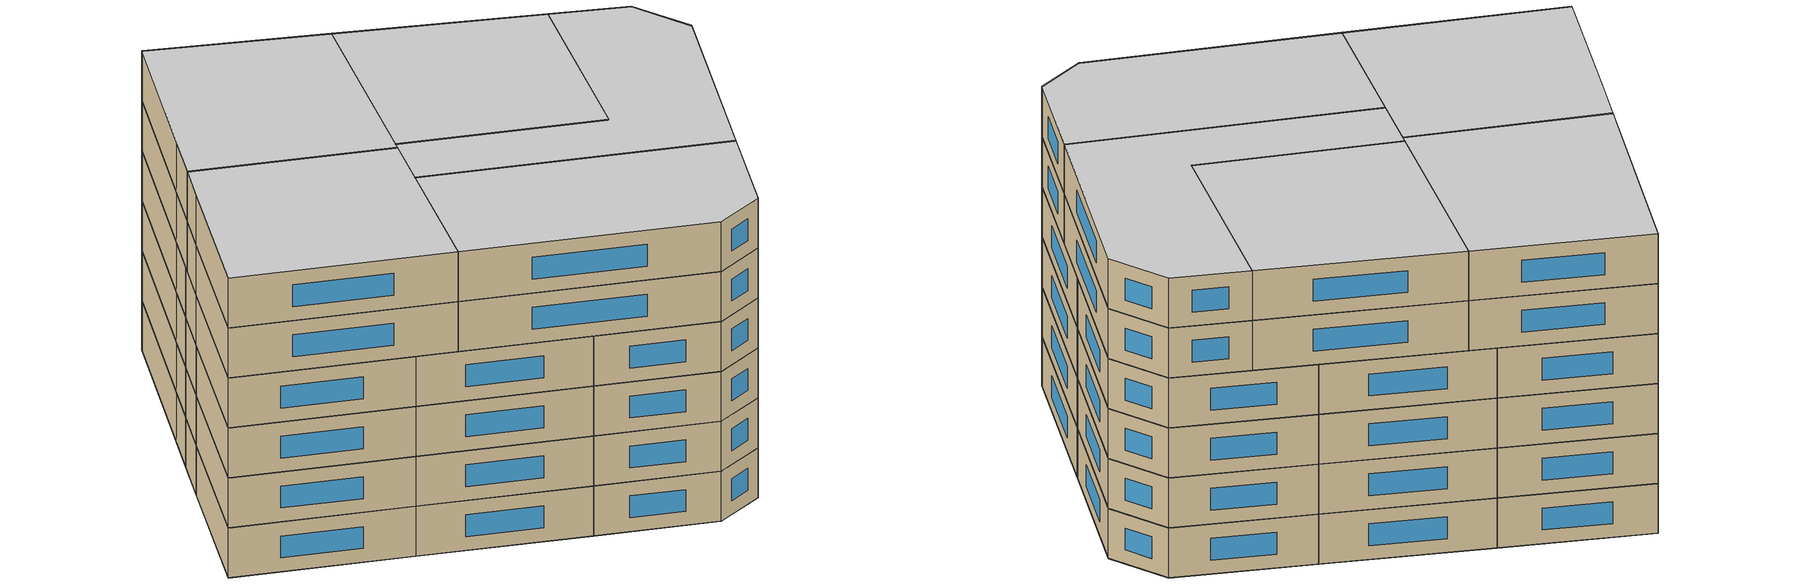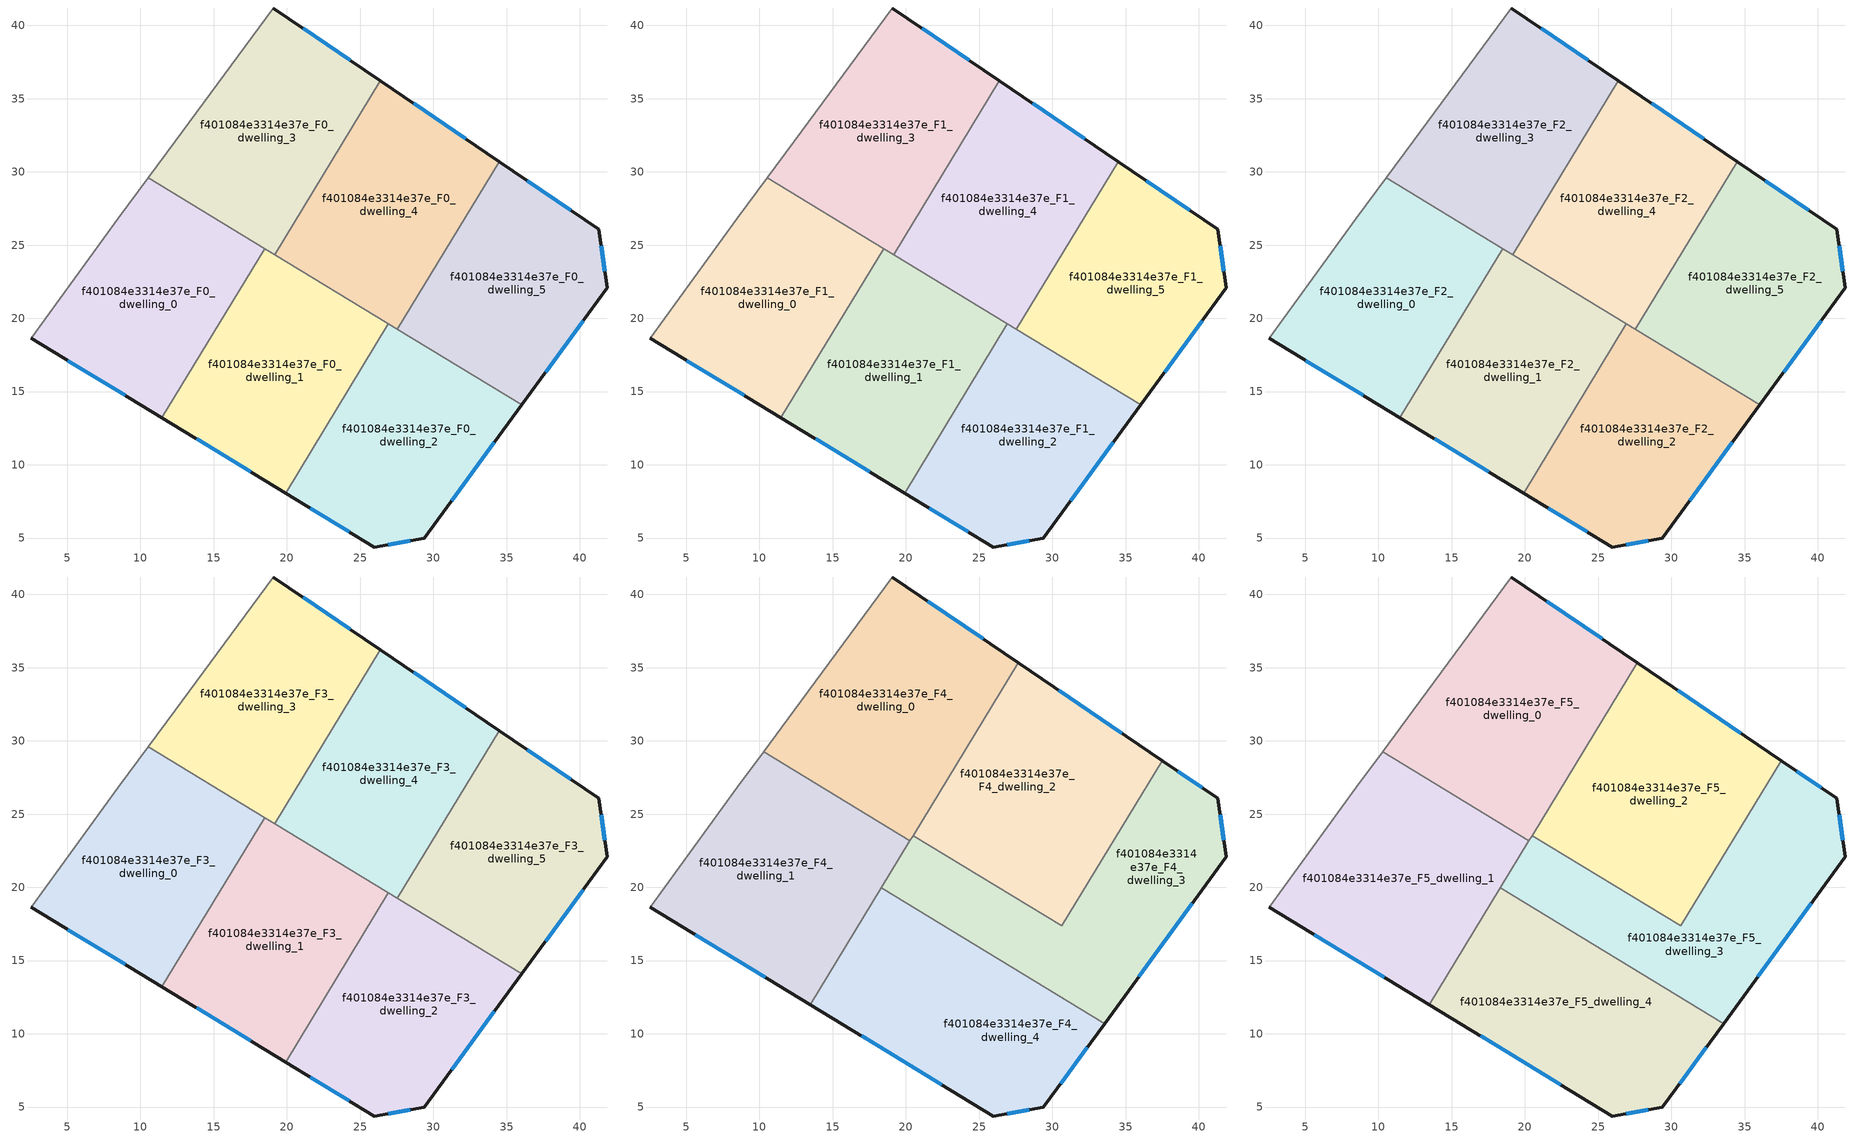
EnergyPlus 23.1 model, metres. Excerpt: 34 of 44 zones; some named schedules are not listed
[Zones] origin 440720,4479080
f401084e3314e37e_F0_dwelling_0
 floor ground (EU_floor_Construction): 11.46,13.21 18.49,24.76 10.54,29.6 8.5,26.84 2.54,18.64 z0
 wall outside (EU_wall_Construction): 11.46,13.21 2.54,18.64 z0:3
 wall to f401084e3314e37e_F0_dwelling_1 (EU_wall_Construction): 18.49,24.76 11.46,13.21 z0:3
 wall adiabatic (EU_wall_Construction): 2.54,18.64 8.5,26.84 10.54,29.6 z0:3
 wall to f401084e3314e37e_F0_dwelling_3 (EU_wall_Construction): 10.54,29.6 18.49,24.76 z0:3
 window (EU_Window_Construction): 8.96,14.74 5.05,17.12 z0.84:2.16
f401084e3314e37e_F0_dwelling_1
 floor ground (EU_floor_Construction): 19.9,8.08 26.93,19.62 18.49,24.76 11.46,13.21 z0
 wall outside (EU_wall_Construction): 19.9,8.08 11.46,13.21 z0:3
 wall to f401084e3314e37e_F0_dwelling_2 (EU_wall_Construction): 26.93,19.62 19.9,8.08 z0:3
 wall to f401084e3314e37e_F0_dwelling_4 (EU_wall_Construction): 19.16,24.35 26.93,19.62 z0:3
 wall to f401084e3314e37e_F0_dwelling_3 (EU_wall_Construction): 18.49,24.76 19.16,24.35 z0:3
 window (EU_Window_Construction): 17.53,9.52 13.83,11.77 z0.84:2.16
f401084e3314e37e_F0_dwelling_2
 floor ground (EU_floor_Construction): 29.39,4.97 36.03,14.08 26.93,19.62 19.9,8.08 25.96,4.39 z0
 wall outside (EU_wall_Construction): 36.03,14.08 29.39,4.97 25.96,4.39 19.9,8.08 z0:3
 wall to f401084e3314e37e_F0_dwelling_5 (EU_wall_Construction): 27.52,19.26 36.03,14.08 z0:3
 wall to f401084e3314e37e_F0_dwelling_4 (EU_wall_Construction): 26.93,19.62 27.52,19.26 z0:3
 window (EU_Window_Construction): 34.16,11.53 31.25,7.53 / 28.43,4.81 26.92,4.55 / 24.26,5.43 21.6,7.04 z0.84:2.16
f401084e3314e37e_F0_dwelling_3
 floor ground (EU_floor_Construction): 19.16,24.35 26.38,36.22 19.08,41.19 12.39,32.11 10.54,29.6 z0
 wall outside (EU_wall_Construction): 19.08,41.19 26.38,36.22 z0:3
 wall to f401084e3314e37e_F0_dwelling_4 (EU_wall_Construction): 26.38,36.22 19.16,24.35 z0:3
 wall adiabatic (EU_wall_Construction): 10.54,29.6 12.39,32.11 19.08,41.19 z0:3
 window (EU_Window_Construction): 21.13,39.79 24.33,37.61 z0.84:2.16
f401084e3314e37e_F0_dwelling_4
 floor ground (EU_floor_Construction): 27.52,19.26 34.49,30.7 26.38,36.22 19.16,24.35 z0
 wall outside (EU_wall_Construction): 26.38,36.22 34.49,30.7 z0:3
 wall to f401084e3314e37e_F0_dwelling_5 (EU_wall_Construction): 34.49,30.7 27.52,19.26 z0:3
 window (EU_Window_Construction): 28.66,34.67 32.21,32.25 z0.84:2.16
f401084e3314e37e_F0_dwelling_5
 floor ground (EU_floor_Construction): 36.03,14.08 41.87,22.1 41.3,26.07 34.49,30.7 27.52,19.26 z0
 wall outside (EU_wall_Construction): 34.49,30.7 41.3,26.07 41.87,22.1 36.03,14.08 z0:3
 window (EU_Window_Construction): 36.4,29.4 39.39,27.37 / 41.46,24.96 41.71,23.22 / 40.23,19.85 37.67,16.34 z0.84:2.16
f401084e3314e37e_F1_dwelling_0
 floor to f401084e3314e37e_F0_dwelling_0 (EU_floor_Construction): 11.46,13.21 18.49,24.76 10.54,29.6 8.5,26.84 2.54,18.64 z3
 wall outside (EU_wall_Construction): 11.46,13.21 2.54,18.64 z3:6
 wall to f401084e3314e37e_F1_dwelling_1 (EU_wall_Construction): 18.49,24.76 11.46,13.21 z3:6
 wall adiabatic (EU_wall_Construction): 2.54,18.64 8.5,26.84 10.54,29.6 z3:6
 wall to f401084e3314e37e_F1_dwelling_3 (EU_wall_Construction): 10.54,29.6 18.49,24.76 z3:6
 window (EU_Window_Construction): 8.96,14.74 5.05,17.12 z3.84:5.16
f401084e3314e37e_F1_dwelling_1
 floor to f401084e3314e37e_F0_dwelling_1 (EU_floor_Construction): 19.9,8.08 26.93,19.62 18.49,24.76 11.46,13.21 z3
 wall outside (EU_wall_Construction): 19.9,8.08 11.46,13.21 z3:6
 wall to f401084e3314e37e_F1_dwelling_2 (EU_wall_Construction): 26.93,19.62 19.9,8.08 z3:6
 wall to f401084e3314e37e_F1_dwelling_4 (EU_wall_Construction): 19.16,24.35 26.93,19.62 z3:6
 wall to f401084e3314e37e_F1_dwelling_3 (EU_wall_Construction): 18.49,24.76 19.16,24.35 z3:6
 window (EU_Window_Construction): 17.53,9.52 13.83,11.77 z3.84:5.16
f401084e3314e37e_F1_dwelling_2
 floor to f401084e3314e37e_F0_dwelling_2 (EU_floor_Construction): 29.39,4.97 36.03,14.08 26.93,19.62 19.9,8.08 25.96,4.39 z3
 wall outside (EU_wall_Construction): 36.03,14.08 29.39,4.97 25.96,4.39 19.9,8.08 z3:6
 wall to f401084e3314e37e_F1_dwelling_5 (EU_wall_Construction): 27.52,19.26 36.03,14.08 z3:6
 wall to f401084e3314e37e_F1_dwelling_4 (EU_wall_Construction): 26.93,19.62 27.52,19.26 z3:6
 window (EU_Window_Construction): 34.16,11.53 31.25,7.53 / 28.43,4.81 26.92,4.55 / 24.26,5.43 21.6,7.04 z3.84:5.16
f401084e3314e37e_F1_dwelling_3
 floor to f401084e3314e37e_F0_dwelling_3 (EU_floor_Construction): 19.16,24.35 26.38,36.22 19.08,41.19 12.39,32.11 10.54,29.6 z3
 wall outside (EU_wall_Construction): 19.08,41.19 26.38,36.22 z3:6
 wall to f401084e3314e37e_F1_dwelling_4 (EU_wall_Construction): 26.38,36.22 19.16,24.35 z3:6
 wall adiabatic (EU_wall_Construction): 10.54,29.6 12.39,32.11 19.08,41.19 z3:6
 window (EU_Window_Construction): 21.13,39.79 24.33,37.61 z3.84:5.16
f401084e3314e37e_F1_dwelling_4
 floor to f401084e3314e37e_F0_dwelling_4 (EU_floor_Construction): 27.52,19.26 34.49,30.7 26.38,36.22 19.16,24.35 z3
 wall outside (EU_wall_Construction): 26.38,36.22 34.49,30.7 z3:6
 wall to f401084e3314e37e_F1_dwelling_5 (EU_wall_Construction): 34.49,30.7 27.52,19.26 z3:6
 window (EU_Window_Construction): 28.66,34.67 32.21,32.25 z3.84:5.16
f401084e3314e37e_F1_dwelling_5
 floor to f401084e3314e37e_F0_dwelling_5 (EU_floor_Construction): 36.03,14.08 41.87,22.1 41.3,26.07 34.49,30.7 27.52,19.26 z3
 wall outside (EU_wall_Construction): 34.49,30.7 41.3,26.07 41.87,22.1 36.03,14.08 z3:6
 window (EU_Window_Construction): 36.4,29.4 39.39,27.37 / 41.46,24.96 41.71,23.22 / 40.23,19.85 37.67,16.34 z3.84:5.16
f401084e3314e37e_F2_dwelling_0
 floor to f401084e3314e37e_F1_dwelling_0 (EU_floor_Construction): 11.46,13.21 18.49,24.76 10.54,29.6 8.5,26.84 2.54,18.64 z6
 wall outside (EU_wall_Construction): 11.46,13.21 2.54,18.64 z6:9
 wall to f401084e3314e37e_F2_dwelling_1 (EU_wall_Construction): 18.49,24.76 11.46,13.21 z6:9
 wall adiabatic (EU_wall_Construction): 2.54,18.64 8.5,26.84 10.54,29.6 z6:9
 wall to f401084e3314e37e_F2_dwelling_3 (EU_wall_Construction): 10.54,29.6 18.49,24.76 z6:9
 window (EU_Window_Construction): 8.96,14.74 5.05,17.12 z6.84:8.16
f401084e3314e37e_F2_dwelling_1
 floor to f401084e3314e37e_F1_dwelling_1 (EU_floor_Construction): 19.9,8.08 26.93,19.62 18.49,24.76 11.46,13.21 z6
 wall outside (EU_wall_Construction): 19.9,8.08 11.46,13.21 z6:9
 wall to f401084e3314e37e_F2_dwelling_2 (EU_wall_Construction): 26.93,19.62 19.9,8.08 z6:9
 wall to f401084e3314e37e_F2_dwelling_4 (EU_wall_Construction): 19.16,24.35 26.93,19.62 z6:9
 wall to f401084e3314e37e_F2_dwelling_3 (EU_wall_Construction): 18.49,24.76 19.16,24.35 z6:9
 window (EU_Window_Construction): 17.53,9.52 13.83,11.77 z6.84:8.16
f401084e3314e37e_F2_dwelling_2
 floor to f401084e3314e37e_F1_dwelling_2 (EU_floor_Construction): 29.39,4.97 36.03,14.08 26.93,19.62 19.9,8.08 25.96,4.39 z6
 wall outside (EU_wall_Construction): 36.03,14.08 29.39,4.97 25.96,4.39 19.9,8.08 z6:9
 wall to f401084e3314e37e_F2_dwelling_5 (EU_wall_Construction): 27.52,19.26 36.03,14.08 z6:9
 wall to f401084e3314e37e_F2_dwelling_4 (EU_wall_Construction): 26.93,19.62 27.52,19.26 z6:9
 window (EU_Window_Construction): 34.16,11.53 31.25,7.53 / 28.43,4.81 26.92,4.55 / 24.26,5.43 21.6,7.04 z6.84:8.16
f401084e3314e37e_F2_dwelling_3
 floor to f401084e3314e37e_F1_dwelling_3 (EU_floor_Construction): 19.16,24.35 26.38,36.22 19.08,41.19 12.39,32.11 10.54,29.6 z6
 wall outside (EU_wall_Construction): 19.08,41.19 26.38,36.22 z6:9
 wall to f401084e3314e37e_F2_dwelling_4 (EU_wall_Construction): 26.38,36.22 19.16,24.35 z6:9
 wall adiabatic (EU_wall_Construction): 10.54,29.6 12.39,32.11 19.08,41.19 z6:9
 window (EU_Window_Construction): 21.13,39.79 24.33,37.61 z6.84:8.16
f401084e3314e37e_F2_dwelling_4
 floor to f401084e3314e37e_F1_dwelling_4 (EU_floor_Construction): 27.52,19.26 34.49,30.7 26.38,36.22 19.16,24.35 z6
 wall outside (EU_wall_Construction): 26.38,36.22 34.49,30.7 z6:9
 wall to f401084e3314e37e_F2_dwelling_5 (EU_wall_Construction): 34.49,30.7 27.52,19.26 z6:9
 window (EU_Window_Construction): 28.66,34.67 32.21,32.25 z6.84:8.16
f401084e3314e37e_F2_dwelling_5
 floor to f401084e3314e37e_F1_dwelling_5 (EU_floor_Construction): 36.03,14.08 41.87,22.1 41.3,26.07 34.49,30.7 27.52,19.26 z6
 wall outside (EU_wall_Construction): 34.49,30.7 41.3,26.07 41.87,22.1 36.03,14.08 z6:9
 window (EU_Window_Construction): 36.4,29.4 39.39,27.37 / 41.46,24.96 41.71,23.22 / 40.23,19.85 37.67,16.34 z6.84:8.16
f401084e3314e37e_F3_dwelling_0
 floor to f401084e3314e37e_F2_dwelling_0 (EU_floor_Construction): 11.46,13.21 18.49,24.76 10.54,29.6 8.5,26.84 2.54,18.64 z9
 wall outside (EU_wall_Construction): 11.46,13.21 2.54,18.64 z9:12
 wall to f401084e3314e37e_F3_dwelling_1 (EU_wall_Construction): 18.49,24.76 11.46,13.21 z9:12
 wall adiabatic (EU_wall_Construction): 2.54,18.64 8.5,26.84 10.54,29.6 z9:12
 wall to f401084e3314e37e_F3_dwelling_3 (EU_wall_Construction): 10.54,29.6 18.49,24.76 z9:12
 window (EU_Window_Construction): 8.96,14.74 5.05,17.12 z9.84:11.16
f401084e3314e37e_F3_dwelling_1
 floor to f401084e3314e37e_F2_dwelling_1 (EU_floor_Construction): 19.9,8.08 26.93,19.62 18.49,24.76 11.46,13.21 z9
 wall outside (EU_wall_Construction): 19.9,8.08 11.46,13.21 z9:12
 wall to f401084e3314e37e_F3_dwelling_2 (EU_wall_Construction): 26.93,19.62 19.9,8.08 z9:12
 wall to f401084e3314e37e_F3_dwelling_4 (EU_wall_Construction): 19.16,24.35 26.93,19.62 z9:12
 wall to f401084e3314e37e_F3_dwelling_3 (EU_wall_Construction): 18.49,24.76 19.16,24.35 z9:12
 window (EU_Window_Construction): 17.53,9.52 13.83,11.77 z9.84:11.16
 ceiling adiabatic (EU_roof_Construction): 20.5,23.54 13.47,11.99 11.46,13.21 18.49,24.76 18.26,24.39 20.27,23.17 z12
f401084e3314e37e_F3_dwelling_2
 floor to f401084e3314e37e_F2_dwelling_2 (EU_floor_Construction): 29.39,4.97 36.03,14.08 26.93,19.62 19.9,8.08 25.96,4.39 z9
 wall outside (EU_wall_Construction): 36.03,14.08 29.39,4.97 25.96,4.39 19.9,8.08 z9:12
 wall to f401084e3314e37e_F3_dwelling_5 (EU_wall_Construction): 27.52,19.26 36.03,14.08 z9:12
 wall to f401084e3314e37e_F3_dwelling_4 (EU_wall_Construction): 26.93,19.62 27.52,19.26 z9:12
 window (EU_Window_Construction): 34.16,11.53 31.25,7.53 / 28.43,4.81 26.92,4.55 / 24.26,5.43 21.6,7.04 z9.84:11.16
f401084e3314e37e_F3_dwelling_3
 floor to f401084e3314e37e_F2_dwelling_3 (EU_floor_Construction): 19.16,24.35 26.38,36.22 19.08,41.19 12.39,32.11 10.54,29.6 z9
 wall outside (EU_wall_Construction): 19.08,41.19 26.38,36.22 z9:12
 wall to f401084e3314e37e_F3_dwelling_4 (EU_wall_Construction): 26.38,36.22 19.16,24.35 z9:12
 wall adiabatic (EU_wall_Construction): 10.54,29.6 12.39,32.11 19.08,41.19 z9:12
 window (EU_Window_Construction): 21.13,39.79 24.33,37.61 z9.84:11.16
f401084e3314e37e_F3_dwelling_4
 floor to f401084e3314e37e_F2_dwelling_4 (EU_floor_Construction): 27.52,19.26 34.49,30.7 26.38,36.22 19.16,24.35 z9
 wall outside (EU_wall_Construction): 26.38,36.22 34.49,30.7 z9:12
 wall to f401084e3314e37e_F3_dwelling_5 (EU_wall_Construction): 34.49,30.7 27.52,19.26 z9:12
 window (EU_Window_Construction): 28.66,34.67 32.21,32.25 z9.84:11.16
f401084e3314e37e_F3_dwelling_5
 floor to f401084e3314e37e_F2_dwelling_5 (EU_floor_Construction): 36.03,14.08 41.87,22.1 41.3,26.07 34.49,30.7 27.52,19.26 z9
 wall outside (EU_wall_Construction): 34.49,30.7 41.3,26.07 41.87,22.1 36.03,14.08 z9:12
 window (EU_Window_Construction): 36.4,29.4 39.39,27.37 / 41.46,24.96 41.71,23.22 / 40.23,19.85 37.67,16.34 z9.84:11.16
f401084e3314e37e_F4_dwelling_0
 floor to f401084e3314e37e_F3_dwelling_3 (EU_floor_Construction): 19.16,24.35 26.38,36.22 19.08,41.19 12.39,32.11 10.54,29.6 z12
 floor to f401084e3314e37e_F3_dwelling_0 (EU_floor_Construction): 18.26,24.39 18.49,24.76 10.54,29.6 10.28,29.25 z12
 floor to f401084e3314e37e_F3_dwelling_4 (EU_floor_Construction): 20.5,23.54 27.68,35.34 26.38,36.22 19.16,24.35 z12
 floor to f401084e3314e37e_F3_dwelling_1 (EU_floor_Construction): 20.27,23.17 20.5,23.54 18.49,24.76 18.26,24.39 z12
 wall outside (EU_wall_Construction): 19.08,41.19 27.68,35.34 z12:15
 wall adiabatic (EU_wall_Construction): 10.28,29.25 12.39,32.11 19.08,41.19 z12:15
 wall to f401084e3314e37e_F4_dwelling_1 (EU_wall_Construction): 20.27,23.17 10.28,29.25 z12:15
 wall to f401084e3314e37e_F4_dwelling_2 (EU_wall_Construction): 27.68,35.34 20.49,23.54 z12:15
 wall to f401084e3314e37e_F4_dwelling_3 (EU_wall_Construction): 20.49,23.54 20.27,23.17 z12:15
 window (EU_Window_Construction): 21.49,39.54 25.26,36.98 z12.84:14.16
f401084e3314e37e_F4_dwelling_1
 floor to f401084e3314e37e_F3_dwelling_0 (EU_floor_Construction): 11.46,13.21 18.26,24.39 10.28,29.25 8.5,26.84 2.54,18.64 z12
 floor adiabatic (EU_floor_Construction): 13.47,11.99 20.27,23.17 18.26,24.39 11.46,13.21 z12
 wall outside (EU_wall_Construction): 13.47,11.99 2.54,18.64 z12:15
 wall adiabatic (EU_wall_Construction): 2.54,18.64 8.5,26.84 10.28,29.25 z12:15
 wall to f401084e3314e37e_F4_dwelling_4 (EU_wall_Construction): 18.33,19.98 13.47,11.99 z12:15
 wall to f401084e3314e37e_F4_dwelling_3 (EU_wall_Construction): 20.27,23.17 18.33,19.98 z12:15
 window (EU_Window_Construction): 10.4,13.86 5.61,16.77 z12.84:14.16
f401084e3314e37e_F4_dwelling_2
 floor outside (EU_floor_Construction): 30.63,17.37 26.93,19.62 29.43,18.1 20.49,23.54 z12
 floor to f401084e3314e37e_F3_dwelling_4 (EU_floor_Construction): 27.52,19.26 34.49,30.7 27.68,35.34 20.5,23.54 z12
 floor to f401084e3314e37e_F3_dwelling_5 (EU_floor_Construction): 30.63,17.37 37.5,28.66 34.49,30.7 27.52,19.26 z12
 floor to f401084e3314e37e_F3_dwelling_2 (EU_floor_Construction): 30.63,17.37 29.43,18.1 26.93,19.62 z12
 wall outside (EU_wall_Construction): 27.68,35.34 37.5,28.66 z12:15
 wall to f401084e3314e37e_F4_dwelling_3 (EU_wall_Construction): 37.5,28.66 30.63,17.37 20.49,23.54 z12:15
 window (EU_Window_Construction): 30.44,33.46 34.74,30.53 z12.84:14.16
f401084e3314e37e_F4_dwelling_3
 floor to f401084e3314e37e_F3_dwelling_2 (EU_floor_Construction): 33.56,10.7 36.03,14.08 26.93,19.62 24.76,16.06 z12
 floor to f401084e3314e37e_F3_dwelling_5 (EU_floor_Construction): 36.03,14.08 41.87,22.1 41.3,26.07 37.5,28.66 30.63,17.37 z12
 floor to f401084e3314e37e_F3_dwelling_1 (EU_floor_Construction): 24.76,16.06 26.93,19.62 20.49,23.54 18.33,19.98 z12
 wall outside (EU_wall_Construction): 37.5,28.66 41.3,26.07 41.87,22.1 33.57,10.7 z12:15
 wall to f401084e3314e37e_F4_dwelling_4 (EU_wall_Construction): 33.57,10.7 18.33,19.98 z12:15
 window (EU_Window_Construction): 38.57,27.93 40.23,26.8 / 41.46,24.96 41.71,23.22 / 39.54,18.9 35.9,13.9 z12.84:14.16
f401084e3314e37e_F4_dwelling_4
 floor to f401084e3314e37e_F3_dwelling_2 (EU_floor_Construction): 29.39,4.97 33.56,10.7 24.76,16.06 19.9,8.08 25.96,4.39 z12
 floor to f401084e3314e37e_F3_dwelling_1 (EU_floor_Construction): 19.9,8.08 24.76,16.06 18.33,19.98 13.47,11.99 z12
 wall outside (EU_wall_Construction): 33.57,10.7 29.39,4.97 25.96,4.39 13.47,11.99 z12:15
 window (EU_Window_Construction): 32.39,9.09 30.56,6.58 / 28.43,4.81 26.92,4.55 / 22.45,6.53 16.98,9.86 z12.84:14.16
f401084e3314e37e_F5_dwelling_0
 floor to f401084e3314e37e_F4_dwelling_0 (EU_floor_Construction): 20.27,23.17 27.68,35.34 19.08,41.19 12.39,32.11 10.28,29.25 z15
 wall outside (EU_wall_Construction): 19.08,41.19 27.68,35.34 z15:18
 wall adiabatic (EU_wall_Construction): 10.28,29.25 12.39,32.11 19.08,41.19 z15:18
 wall to f401084e3314e37e_F5_dwelling_1 (EU_wall_Construction): 20.27,23.17 10.28,29.25 z15:18
 wall to f401084e3314e37e_F5_dwelling_2 (EU_wall_Construction): 27.68,35.34 20.49,23.54 z15:18
 wall to f401084e3314e37e_F5_dwelling_3 (EU_wall_Construction): 20.49,23.54 20.27,23.17 z15:18
 window (EU_Window_Construction): 21.49,39.54 25.26,36.98 z15.84:17.16
 ceiling to f401084e3314e37e_F6_dwelling_0 (EU_floor_Construction): 27.68,35.34 20.27,23.17 10.28,29.25 12.39,32.11 19.08,41.19 z18
f401084e3314e37e_F5_dwelling_1
 floor to f401084e3314e37e_F4_dwelling_1 (EU_floor_Construction): 13.47,11.99 20.27,23.17 10.28,29.25 8.5,26.84 2.54,18.64 z15
 wall outside (EU_wall_Construction): 13.47,11.99 2.54,18.64 z15:18
 wall adiabatic (EU_wall_Construction): 2.54,18.64 8.5,26.84 10.28,29.25 z15:18
 wall to f401084e3314e37e_F5_dwelling_4 (EU_wall_Construction): 18.33,19.98 13.47,11.99 z15:18
 wall to f401084e3314e37e_F5_dwelling_3 (EU_wall_Construction): 20.27,23.17 18.33,19.98 z15:18
 window (EU_Window_Construction): 10.4,13.86 5.61,16.77 z15.84:17.16
 ceiling to f401084e3314e37e_F6_dwelling_1 (EU_floor_Construction): 20.27,23.17 13.47,11.99 2.54,18.64 8.5,26.84 10.28,29.25 z18
f401084e3314e37e_F5_dwelling_2
 floor to f401084e3314e37e_F4_dwelling_2 (EU_floor_Construction): 30.63,17.37 37.5,28.66 27.68,35.34 20.49,23.54 z15
 wall outside (EU_wall_Construction): 27.68,35.34 37.5,28.66 z15:18
 wall to f401084e3314e37e_F5_dwelling_3 (EU_wall_Construction): 37.5,28.66 30.63,17.37 20.49,23.54 z15:18
 window (EU_Window_Construction): 30.44,33.46 34.74,30.53 z15.84:17.16
 ceiling to f401084e3314e37e_F6_dwelling_2 (EU_floor_Construction): 37.5,28.66 30.63,17.37 20.49,23.54 27.68,35.34 z18
f401084e3314e37e_F5_dwelling_3
 floor to f401084e3314e37e_F4_dwelling_3 (EU_floor_Construction): 33.57,10.7 41.87,22.1 41.3,26.07 37.5,28.66 30.63,17.37 20.49,23.54 18.33,19.98 z15
 wall outside (EU_wall_Construction): 37.5,28.66 41.3,26.07 41.87,22.1 33.57,10.7 z15:18
 wall to f401084e3314e37e_F5_dwelling_4 (EU_wall_Construction): 33.57,10.7 18.33,19.98 z15:18
 window (EU_Window_Construction): 38.57,27.93 40.23,26.8 / 41.46,24.96 41.71,23.22 / 39.54,18.9 35.9,13.9 z15.84:17.16
 ceiling to f401084e3314e37e_F6_dwelling_3 (EU_floor_Construction): 41.3,26.07 41.87,22.1 33.57,10.7 18.33,19.98 20.49,23.54 30.63,17.37 37.5,28.66 z18
f401084e3314e37e_F5_dwelling_4
 floor to f401084e3314e37e_F4_dwelling_4 (EU_floor_Construction): 29.39,4.97 33.57,10.7 18.33,19.98 13.47,11.99 25.96,4.39 z15
 wall outside (EU_wall_Construction): 33.57,10.7 29.39,4.97 25.96,4.39 13.47,11.99 z15:18
 window (EU_Window_Construction): 32.39,9.09 30.56,6.58 / 28.43,4.81 26.92,4.55 / 22.45,6.53 16.98,9.86 z15.84:17.16
 ceiling to f401084e3314e37e_F6_dwelling_4 (EU_floor_Construction): 33.57,10.7 29.39,4.97 25.96,4.39 13.47,11.99 18.33,19.98 z18
shading: 8.5,26.84 3.24,18.21 z0:9
[Building]
EU S2 Campaign: North Axis=0; Terrain=City; Solar Distribution=FullExterior
[Site:Location]
Madrid: Latitude=40.5; Longitude=-3.5; Time Zone=1; Elevation=609
[SizingPeriod:WeatherFileDays]
AnnualSizingPeriod: Begin Month=1; Begin Day of Month=1; End Month=12; End Day of Month=31; Day of Week for Start Day=Monday; Use Weather File Daylight Saving Period=No; Use Weather File Rain and Snow Indicators=No
[MATERIAL]
EU_InternalMass_Material: Roughness=MediumRough; Thickness=0.1; Conductivity=1; Density=1800; Specific Heat=900; Thermal Absorptance=0.9; Solar Absorptance=0.7; Visible Absorptance=0.7
[MATERIAL:NOMASS] Roughness=MediumRough; Thermal Absorptance=0.9; Solar Absorptance=0.7; Visible Absorptance=0.7
Name | Thermal Resistance
EU_wall_NoMass; EU_roof_NoMass | 2.16768
EU_floor_NoMass | 1.14339
[WINDOWMATERIAL:SIMPLEGLAZINGSYSTEM]
EU_Window_SimpleGlazing: UFactor=3.23888; Solar Heat Gain Coefficient=0.85; Visible Transmittance=0.85
[CONSTRUCTION]
EU_wall_Construction: EU_wall_NoMass
EU_roof_Construction: EU_roof_NoMass
EU_floor_Construction: EU_floor_NoMass
EU_InternalMass_Construction: EU_InternalMass_Material
EU_Window_Construction: EU_Window_SimpleGlazing
[ZONE] Type=1; Multiplier=1; Ceiling Height=autocalculate; Floor Area=autocalculate; Part of Total Floor Area=Yes
Name | Volume
f401084e3314e37e_F0_dwelling_0; f401084e3314e37e_F1_dwelling_0; f401084e3314e37e_F2_dwelling_0; f401084e3314e37e_F3_dwelling_0 | 400.782
f401084e3314e37e_F4_dwelling_0; f401084e3314e37e_F5_dwelling_0 | 480.94
f401084e3314e37e_F0_dwelling_1; f401084e3314e37e_F1_dwelling_1; f401084e3314e37e_F2_dwelling_1; f401084e3314e37e_F3_dwelling_1 | 400.794
f401084e3314e37e_F4_dwelling_1; f401084e3314e37e_F5_dwelling_1; f401084e3314e37e_F4_dwelling_3; f401084e3314e37e_F5_dwelling_3 | 480.942
f401084e3314e37e_F0_dwelling_2; f401084e3314e37e_F1_dwelling_2; f401084e3314e37e_F2_dwelling_2; f401084e3314e37e_F3_dwelling_2 | 400.795
f401084e3314e37e_F4_dwelling_2; f401084e3314e37e_F5_dwelling_2 | 480.917
f401084e3314e37e_F0_dwelling_3; f401084e3314e37e_F1_dwelling_3; f401084e3314e37e_F2_dwelling_3; f401084e3314e37e_F3_dwelling_3 | 400.765
f401084e3314e37e_F0_dwelling_4; f401084e3314e37e_F1_dwelling_4; f401084e3314e37e_F2_dwelling_4; f401084e3314e37e_F3_dwelling_4 | 400.803
f401084e3314e37e_F4_dwelling_4; f401084e3314e37e_F5_dwelling_4 | 480.934
f401084e3314e37e_F0_dwelling_5; f401084e3314e37e_F1_dwelling_5; f401084e3314e37e_F2_dwelling_5; f401084e3314e37e_F3_dwelling_5 | 400.774
[INTERNALMASS] Construction=EU_InternalMass_Construction
Name | Zone or ZoneList | Surface Area
f401084e3314e37e_F0_dwelling_0_EU_InternalMass | f401084e3314e37e_F0_dwelling_0 | 133.594
f401084e3314e37e_F0_dwelling_1_EU_InternalMass | f401084e3314e37e_F0_dwelling_1 | 133.598
f401084e3314e37e_F0_dwelling_2_EU_InternalMass | f401084e3314e37e_F0_dwelling_2 | 133.598
f401084e3314e37e_F0_dwelling_3_EU_InternalMass | f401084e3314e37e_F0_dwelling_3 | 133.588
f401084e3314e37e_F0_dwelling_4_EU_InternalMass | f401084e3314e37e_F0_dwelling_4 | 133.601
f401084e3314e37e_F0_dwelling_5_EU_InternalMass | f401084e3314e37e_F0_dwelling_5 | 133.591
f401084e3314e37e_F1_dwelling_0_EU_InternalMass | f401084e3314e37e_F1_dwelling_0 | 133.594
f401084e3314e37e_F1_dwelling_1_EU_InternalMass | f401084e3314e37e_F1_dwelling_1 | 133.598
f401084e3314e37e_F1_dwelling_2_EU_InternalMass | f401084e3314e37e_F1_dwelling_2 | 133.598
f401084e3314e37e_F1_dwelling_3_EU_InternalMass | f401084e3314e37e_F1_dwelling_3 | 133.588
f401084e3314e37e_F1_dwelling_4_EU_InternalMass | f401084e3314e37e_F1_dwelling_4 | 133.601
f401084e3314e37e_F1_dwelling_5_EU_InternalMass | f401084e3314e37e_F1_dwelling_5 | 133.591
f401084e3314e37e_F2_dwelling_0_EU_InternalMass | f401084e3314e37e_F2_dwelling_0 | 133.594
f401084e3314e37e_F2_dwelling_1_EU_InternalMass | f401084e3314e37e_F2_dwelling_1 | 133.598
f401084e3314e37e_F2_dwelling_2_EU_InternalMass | f401084e3314e37e_F2_dwelling_2 | 133.598
f401084e3314e37e_F2_dwelling_3_EU_InternalMass | f401084e3314e37e_F2_dwelling_3 | 133.588
f401084e3314e37e_F2_dwelling_4_EU_InternalMass | f401084e3314e37e_F2_dwelling_4 | 133.601
f401084e3314e37e_F2_dwelling_5_EU_InternalMass | f401084e3314e37e_F2_dwelling_5 | 133.591
f401084e3314e37e_F3_dwelling_0_EU_InternalMass | f401084e3314e37e_F3_dwelling_0 | 133.594
f401084e3314e37e_F3_dwelling_1_EU_InternalMass | f401084e3314e37e_F3_dwelling_1 | 133.598
f401084e3314e37e_F3_dwelling_2_EU_InternalMass | f401084e3314e37e_F3_dwelling_2 | 133.598
f401084e3314e37e_F3_dwelling_3_EU_InternalMass | f401084e3314e37e_F3_dwelling_3 | 133.588
f401084e3314e37e_F3_dwelling_4_EU_InternalMass | f401084e3314e37e_F3_dwelling_4 | 133.601
f401084e3314e37e_F3_dwelling_5_EU_InternalMass | f401084e3314e37e_F3_dwelling_5 | 133.591
f401084e3314e37e_F4_dwelling_0_EU_InternalMass | f401084e3314e37e_F4_dwelling_0 | 160.313
f401084e3314e37e_F4_dwelling_1_EU_InternalMass | f401084e3314e37e_F4_dwelling_1 | 160.313
f401084e3314e37e_F4_dwelling_2_EU_InternalMass | f401084e3314e37e_F4_dwelling_2 | 160.311
f401084e3314e37e_F4_dwelling_3_EU_InternalMass | f401084e3314e37e_F4_dwelling_3 | 160.314
f401084e3314e37e_F4_dwelling_4_EU_InternalMass | f401084e3314e37e_F4_dwelling_4 | 160.314
f401084e3314e37e_F5_dwelling_0_EU_InternalMass | f401084e3314e37e_F5_dwelling_0 | 160.313
f401084e3314e37e_F5_dwelling_1_EU_InternalMass | f401084e3314e37e_F5_dwelling_1 | 160.313
f401084e3314e37e_F5_dwelling_2_EU_InternalMass | f401084e3314e37e_F5_dwelling_2 | 160.311
f401084e3314e37e_F5_dwelling_3_EU_InternalMass | f401084e3314e37e_F5_dwelling_3 | 160.314
f401084e3314e37e_F5_dwelling_4_EU_InternalMass | f401084e3314e37e_F5_dwelling_4 | 160.314
[OTHEREQUIPMENT] Fuel Type=Electricity; Design Level Calculation Method=Watts/Area; Power per Zone Floor Area=1; Fraction Latent=0; Fraction Radiant=0; Fraction Lost=0; Carbon Dioxide Generation Rate=0; EndUse Subcategory=EU_Step8_InternalGains
Name | Zone or ZoneList or Space or SpaceList | Schedule
EU_Step8_InternalGain_f401084e3314e37e_F0_dwelling_0_f000 | f401084e3314e37e_F0_dwelling_0 | EU_Step8_GainSchedule_f401084e3314e37e_F0_dwelling_0_f000
EU_Step8_InternalGain_f401084e3314e37e_F0_dwelling_1_f000 | f401084e3314e37e_F0_dwelling_1 | EU_Step8_GainSchedule_f401084e3314e37e_F0_dwelling_1_f000
EU_Step8_InternalGain_f401084e3314e37e_F0_dwelling_2_f000 | f401084e3314e37e_F0_dwelling_2 | EU_Step8_GainSchedule_f401084e3314e37e_F0_dwelling_2_f000
EU_Step8_InternalGain_f401084e3314e37e_F0_dwelling_3_f000 | f401084e3314e37e_F0_dwelling_3 | EU_Step8_GainSchedule_f401084e3314e37e_F0_dwelling_3_f000
EU_Step8_InternalGain_f401084e3314e37e_F0_dwelling_4_f000 | f401084e3314e37e_F0_dwelling_4 | EU_Step8_GainSchedule_f401084e3314e37e_F0_dwelling_4_f000
EU_Step8_InternalGain_f401084e3314e37e_F0_dwelling_5_f000 | f401084e3314e37e_F0_dwelling_5 | EU_Step8_GainSchedule_f401084e3314e37e_F0_dwelling_5_f000
EU_Step8_InternalGain_f401084e3314e37e_F1_dwelling_0_f000 | f401084e3314e37e_F1_dwelling_0 | EU_Step8_GainSchedule_f401084e3314e37e_F1_dwelling_0_f000
EU_Step8_InternalGain_f401084e3314e37e_F1_dwelling_1_f000 | f401084e3314e37e_F1_dwelling_1 | EU_Step8_GainSchedule_f401084e3314e37e_F1_dwelling_1_f000
EU_Step8_InternalGain_f401084e3314e37e_F1_dwelling_2_f000 | f401084e3314e37e_F1_dwelling_2 | EU_Step8_GainSchedule_f401084e3314e37e_F1_dwelling_2_f000
EU_Step8_InternalGain_f401084e3314e37e_F1_dwelling_3_f000 | f401084e3314e37e_F1_dwelling_3 | EU_Step8_GainSchedule_f401084e3314e37e_F1_dwelling_3_f000
EU_Step8_InternalGain_f401084e3314e37e_F1_dwelling_4_f000 | f401084e3314e37e_F1_dwelling_4 | EU_Step8_GainSchedule_f401084e3314e37e_F1_dwelling_4_f000
EU_Step8_InternalGain_f401084e3314e37e_F1_dwelling_5_f000 | f401084e3314e37e_F1_dwelling_5 | EU_Step8_GainSchedule_f401084e3314e37e_F1_dwelling_5_f000
EU_Step8_InternalGain_f401084e3314e37e_F2_dwelling_0_f000 | f401084e3314e37e_F2_dwelling_0 | EU_Step8_GainSchedule_f401084e3314e37e_F2_dwelling_0_f000
EU_Step8_InternalGain_f401084e3314e37e_F2_dwelling_1_f000 | f401084e3314e37e_F2_dwelling_1 | EU_Step8_GainSchedule_f401084e3314e37e_F2_dwelling_1_f000
EU_Step8_InternalGain_f401084e3314e37e_F2_dwelling_2_f000 | f401084e3314e37e_F2_dwelling_2 | EU_Step8_GainSchedule_f401084e3314e37e_F2_dwelling_2_f000
EU_Step8_InternalGain_f401084e3314e37e_F2_dwelling_3_f000 | f401084e3314e37e_F2_dwelling_3 | EU_Step8_GainSchedule_f401084e3314e37e_F2_dwelling_3_f000
EU_Step8_InternalGain_f401084e3314e37e_F2_dwelling_4_f000 | f401084e3314e37e_F2_dwelling_4 | EU_Step8_GainSchedule_f401084e3314e37e_F2_dwelling_4_f000
EU_Step8_InternalGain_f401084e3314e37e_F2_dwelling_5_f000 | f401084e3314e37e_F2_dwelling_5 | EU_Step8_GainSchedule_f401084e3314e37e_F2_dwelling_5_f000
EU_Step8_InternalGain_f401084e3314e37e_F3_dwelling_0_f000 | f401084e3314e37e_F3_dwelling_0 | EU_Step8_GainSchedule_f401084e3314e37e_F3_dwelling_0_f000
EU_Step8_InternalGain_f401084e3314e37e_F3_dwelling_1_f000 | f401084e3314e37e_F3_dwelling_1 | EU_Step8_GainSchedule_f401084e3314e37e_F3_dwelling_1_f000
EU_Step8_InternalGain_f401084e3314e37e_F3_dwelling_2_f000 | f401084e3314e37e_F3_dwelling_2 | EU_Step8_GainSchedule_f401084e3314e37e_F3_dwelling_2_f000
EU_Step8_InternalGain_f401084e3314e37e_F3_dwelling_3_f000 | f401084e3314e37e_F3_dwelling_3 | EU_Step8_GainSchedule_f401084e3314e37e_F3_dwelling_3_f000
EU_Step8_InternalGain_f401084e3314e37e_F3_dwelling_4_f000 | f401084e3314e37e_F3_dwelling_4 | EU_Step8_GainSchedule_f401084e3314e37e_F3_dwelling_4_f000
EU_Step8_InternalGain_f401084e3314e37e_F3_dwelling_5_f000 | f401084e3314e37e_F3_dwelling_5 | EU_Step8_GainSchedule_f401084e3314e37e_F3_dwelling_5_f000
EU_Step8_InternalGain_f401084e3314e37e_F4_dwelling_0_f000 | f401084e3314e37e_F4_dwelling_0 | EU_Step8_GainSchedule_f401084e3314e37e_F4_dwelling_0_f000
EU_Step8_InternalGain_f401084e3314e37e_F4_dwelling_1_f000 | f401084e3314e37e_F4_dwelling_1 | EU_Step8_GainSchedule_f401084e3314e37e_F4_dwelling_1_f000
EU_Step8_InternalGain_f401084e3314e37e_F4_dwelling_2_f000 | f401084e3314e37e_F4_dwelling_2 | EU_Step8_GainSchedule_f401084e3314e37e_F4_dwelling_2_f000
EU_Step8_InternalGain_f401084e3314e37e_F4_dwelling_3_f000 | f401084e3314e37e_F4_dwelling_3 | EU_Step8_GainSchedule_f401084e3314e37e_F4_dwelling_3_f000
EU_Step8_InternalGain_f401084e3314e37e_F4_dwelling_4_f000 | f401084e3314e37e_F4_dwelling_4 | EU_Step8_GainSchedule_f401084e3314e37e_F4_dwelling_4_f000
EU_Step8_InternalGain_f401084e3314e37e_F5_dwelling_0_f000 | f401084e3314e37e_F5_dwelling_0 | EU_Step8_GainSchedule_f401084e3314e37e_F5_dwelling_0_f000
EU_Step8_InternalGain_f401084e3314e37e_F5_dwelling_1_f000 | f401084e3314e37e_F5_dwelling_1 | EU_Step8_GainSchedule_f401084e3314e37e_F5_dwelling_1_f000
EU_Step8_InternalGain_f401084e3314e37e_F5_dwelling_2_f000 | f401084e3314e37e_F5_dwelling_2 | EU_Step8_GainSchedule_f401084e3314e37e_F5_dwelling_2_f000
EU_Step8_InternalGain_f401084e3314e37e_F5_dwelling_3_f000 | f401084e3314e37e_F5_dwelling_3 | EU_Step8_GainSchedule_f401084e3314e37e_F5_dwelling_3_f000
EU_Step8_InternalGain_f401084e3314e37e_F5_dwelling_4_f000 | f401084e3314e37e_F5_dwelling_4 | EU_Step8_GainSchedule_f401084e3314e37e_F5_dwelling_4_f000
[ZONEVENTILATION:DESIGNFLOWRATE] Schedule=EU_AlwaysOn; Design Flow Rate Calculation Method=AirChanges/Hour; Air Changes per Hour=0.480546; Ventilation Type=Natural; Fan Pressure Rise=0; Fan Total Efficiency=1; Constant Term Coefficient=1; Temperature Term Coefficient=0; Velocity Term Coefficient=0; Velocity Squared Term Coefficient=0; Minimum Indoor Temperature=-100; Maximum Indoor Temperature=100; Delta Temperature=-100; Minimum Outdoor Temperature=-100; Maximum Outdoor Temperature=100; Maximum Wind Speed=40
Name | Zone or ZoneList or Space or SpaceList
EU_ConstantAir_f401084e3314e37e_F0_dwelling_0 | f401084e3314e37e_F0_dwelling_0
EU_ConstantAir_f401084e3314e37e_F0_dwelling_1 | f401084e3314e37e_F0_dwelling_1
EU_ConstantAir_f401084e3314e37e_F0_dwelling_2 | f401084e3314e37e_F0_dwelling_2
EU_ConstantAir_f401084e3314e37e_F0_dwelling_3 | f401084e3314e37e_F0_dwelling_3
EU_ConstantAir_f401084e3314e37e_F0_dwelling_4 | f401084e3314e37e_F0_dwelling_4
EU_ConstantAir_f401084e3314e37e_F0_dwelling_5 | f401084e3314e37e_F0_dwelling_5
EU_ConstantAir_f401084e3314e37e_F1_dwelling_0 | f401084e3314e37e_F1_dwelling_0
EU_ConstantAir_f401084e3314e37e_F1_dwelling_1 | f401084e3314e37e_F1_dwelling_1
EU_ConstantAir_f401084e3314e37e_F1_dwelling_2 | f401084e3314e37e_F1_dwelling_2
EU_ConstantAir_f401084e3314e37e_F1_dwelling_3 | f401084e3314e37e_F1_dwelling_3
EU_ConstantAir_f401084e3314e37e_F1_dwelling_4 | f401084e3314e37e_F1_dwelling_4
EU_ConstantAir_f401084e3314e37e_F1_dwelling_5 | f401084e3314e37e_F1_dwelling_5
EU_ConstantAir_f401084e3314e37e_F2_dwelling_0 | f401084e3314e37e_F2_dwelling_0
EU_ConstantAir_f401084e3314e37e_F2_dwelling_1 | f401084e3314e37e_F2_dwelling_1
EU_ConstantAir_f401084e3314e37e_F2_dwelling_2 | f401084e3314e37e_F2_dwelling_2
EU_ConstantAir_f401084e3314e37e_F2_dwelling_3 | f401084e3314e37e_F2_dwelling_3
EU_ConstantAir_f401084e3314e37e_F2_dwelling_4 | f401084e3314e37e_F2_dwelling_4
EU_ConstantAir_f401084e3314e37e_F2_dwelling_5 | f401084e3314e37e_F2_dwelling_5
EU_ConstantAir_f401084e3314e37e_F3_dwelling_0 | f401084e3314e37e_F3_dwelling_0
EU_ConstantAir_f401084e3314e37e_F3_dwelling_1 | f401084e3314e37e_F3_dwelling_1
EU_ConstantAir_f401084e3314e37e_F3_dwelling_2 | f401084e3314e37e_F3_dwelling_2
EU_ConstantAir_f401084e3314e37e_F3_dwelling_3 | f401084e3314e37e_F3_dwelling_3
EU_ConstantAir_f401084e3314e37e_F3_dwelling_4 | f401084e3314e37e_F3_dwelling_4
EU_ConstantAir_f401084e3314e37e_F3_dwelling_5 | f401084e3314e37e_F3_dwelling_5
EU_ConstantAir_f401084e3314e37e_F4_dwelling_0 | f401084e3314e37e_F4_dwelling_0
EU_ConstantAir_f401084e3314e37e_F4_dwelling_1 | f401084e3314e37e_F4_dwelling_1
EU_ConstantAir_f401084e3314e37e_F4_dwelling_2 | f401084e3314e37e_F4_dwelling_2
EU_ConstantAir_f401084e3314e37e_F4_dwelling_3 | f401084e3314e37e_F4_dwelling_3
EU_ConstantAir_f401084e3314e37e_F4_dwelling_4 | f401084e3314e37e_F4_dwelling_4
EU_ConstantAir_f401084e3314e37e_F5_dwelling_0 | f401084e3314e37e_F5_dwelling_0
EU_ConstantAir_f401084e3314e37e_F5_dwelling_1 | f401084e3314e37e_F5_dwelling_1
EU_ConstantAir_f401084e3314e37e_F5_dwelling_2 | f401084e3314e37e_F5_dwelling_2
EU_ConstantAir_f401084e3314e37e_F5_dwelling_3 | f401084e3314e37e_F5_dwelling_3
EU_ConstantAir_f401084e3314e37e_F5_dwelling_4 | f401084e3314e37e_F5_dwelling_4
[HVACTEMPLATE:ZONE:IDEALLOADSAIRSYSTEM] System Availability Schedule=EU_AlwaysOn; Maximum Heating Supply Air Temperature=50; Minimum Cooling Supply Air Temperature=13; Maximum Heating Supply Air Humidity Ratio=0.0156; Minimum Cooling Supply Air Humidity Ratio=0.0077; Heating Limit=NoLimit; Cooling Limit=NoLimit; Heating Availability Schedule=EU_AlwaysOn; Cooling Availability Schedule=EU_CoolingOff; Dehumidification Control Type=ConstantSensibleHeatRatio; Cooling Sensible Heat Ratio=0.7; Dehumidification Setpoint=60; Humidification Control Type=None; Humidification Setpoint=30; Outdoor Air Method=None; Outdoor Air Flow Rate per Person=0.00944; Outdoor Air Flow Rate per Zone Floor Area=0; Outdoor Air Flow Rate per Zone=0; Demand Controlled Ventilation Type=None; Outdoor Air Economizer Type=NoEconomizer; Heat Recovery Type=None; Sensible Heat Recovery Effectiveness=0.7; Latent Heat Recovery Effectiveness=0.65
Name | Template Thermostat
f401084e3314e37e_F0_dwelling_0 | EU_HeatOnly_f401084e3314e37e_F0_dwelling_0
f401084e3314e37e_F0_dwelling_1 | EU_HeatOnly_f401084e3314e37e_F0_dwelling_1
f401084e3314e37e_F0_dwelling_2 | EU_HeatOnly_f401084e3314e37e_F0_dwelling_2
f401084e3314e37e_F0_dwelling_3 | EU_HeatOnly_f401084e3314e37e_F0_dwelling_3
f401084e3314e37e_F0_dwelling_4 | EU_HeatOnly_f401084e3314e37e_F0_dwelling_4
f401084e3314e37e_F0_dwelling_5 | EU_HeatOnly_f401084e3314e37e_F0_dwelling_5
f401084e3314e37e_F1_dwelling_0 | EU_HeatOnly_f401084e3314e37e_F1_dwelling_0
f401084e3314e37e_F1_dwelling_1 | EU_HeatOnly_f401084e3314e37e_F1_dwelling_1
f401084e3314e37e_F1_dwelling_2 | EU_HeatOnly_f401084e3314e37e_F1_dwelling_2
f401084e3314e37e_F1_dwelling_3 | EU_HeatOnly_f401084e3314e37e_F1_dwelling_3
f401084e3314e37e_F1_dwelling_4 | EU_HeatOnly_f401084e3314e37e_F1_dwelling_4
f401084e3314e37e_F1_dwelling_5 | EU_HeatOnly_f401084e3314e37e_F1_dwelling_5
f401084e3314e37e_F2_dwelling_0 | EU_HeatOnly_f401084e3314e37e_F2_dwelling_0
f401084e3314e37e_F2_dwelling_1 | EU_HeatOnly_f401084e3314e37e_F2_dwelling_1
f401084e3314e37e_F2_dwelling_2 | EU_HeatOnly_f401084e3314e37e_F2_dwelling_2
f401084e3314e37e_F2_dwelling_3 | EU_HeatOnly_f401084e3314e37e_F2_dwelling_3
f401084e3314e37e_F2_dwelling_4 | EU_HeatOnly_f401084e3314e37e_F2_dwelling_4
f401084e3314e37e_F2_dwelling_5 | EU_HeatOnly_f401084e3314e37e_F2_dwelling_5
f401084e3314e37e_F3_dwelling_0 | EU_HeatOnly_f401084e3314e37e_F3_dwelling_0
f401084e3314e37e_F3_dwelling_1 | EU_HeatOnly_f401084e3314e37e_F3_dwelling_1
f401084e3314e37e_F3_dwelling_2 | EU_HeatOnly_f401084e3314e37e_F3_dwelling_2
f401084e3314e37e_F3_dwelling_3 | EU_HeatOnly_f401084e3314e37e_F3_dwelling_3
f401084e3314e37e_F3_dwelling_4 | EU_HeatOnly_f401084e3314e37e_F3_dwelling_4
f401084e3314e37e_F3_dwelling_5 | EU_HeatOnly_f401084e3314e37e_F3_dwelling_5
f401084e3314e37e_F4_dwelling_0 | EU_HeatOnly_f401084e3314e37e_F4_dwelling_0
f401084e3314e37e_F4_dwelling_1 | EU_HeatOnly_f401084e3314e37e_F4_dwelling_1
f401084e3314e37e_F4_dwelling_2 | EU_HeatOnly_f401084e3314e37e_F4_dwelling_2
f401084e3314e37e_F4_dwelling_3 | EU_HeatOnly_f401084e3314e37e_F4_dwelling_3
f401084e3314e37e_F4_dwelling_4 | EU_HeatOnly_f401084e3314e37e_F4_dwelling_4
f401084e3314e37e_F5_dwelling_0 | EU_HeatOnly_f401084e3314e37e_F5_dwelling_0
f401084e3314e37e_F5_dwelling_1 | EU_HeatOnly_f401084e3314e37e_F5_dwelling_1
f401084e3314e37e_F5_dwelling_2 | EU_HeatOnly_f401084e3314e37e_F5_dwelling_2
f401084e3314e37e_F5_dwelling_3 | EU_HeatOnly_f401084e3314e37e_F5_dwelling_3
f401084e3314e37e_F5_dwelling_4 | EU_HeatOnly_f401084e3314e37e_F5_dwelling_4
[SIZING:ZONE] Zone Cooling Design Supply Air Temperature Input Method=SupplyAirTemperature; Zone Cooling Design Supply Air Temperature=13; Zone Heating Design Supply Air Temperature Input Method=SupplyAirTemperature; Zone Heating Design Supply Air Temperature=50; Zone Cooling Design Supply Air Humidity Ratio=0.008; Zone Heating Design Supply Air Humidity Ratio=0.008; Cooling Design Air Flow Method=DesignDay; Cooling Design Air Flow Rate=0; Cooling Minimum Air Flow per Zone Floor Area=0.000762; Cooling Minimum Air Flow=0; Cooling Minimum Air Flow Fraction=0.2; Heating Design Air Flow Method=DesignDay; Heating Design Air Flow Rate=0; Heating Maximum Air Flow per Zone Floor Area=0.002032; Heating Maximum Air Flow=0.141576; Heating Maximum Air Flow Fraction=0.3; Account for Dedicated Outdoor Air System=No; Dedicated Outdoor Air System Control Strategy=NeutralSupplyAir; Dedicated Outdoor Air Low Setpoint Temperature for Design=autosize; Dedicated Outdoor Air High Setpoint Temperature for Design=autosize; Zone Load Sizing Method=Sensible Load Only No Latent Load; Zone Latent Cooling Design Supply Air Humidity Ratio Input Method=HumidityRatioDifference; Zone Cooling Design Supply Air Humidity Ratio Difference=0.005; Zone Latent Heating Design Supply Air Humidity Ratio Input Method=HumidityRatioDifference; Zone Humidification Design Supply Air Humidity Ratio Difference=0.005
f401084e3314e37e_F0_dwelling_0; f401084e3314e37e_F0_dwelling_1; f401084e3314e37e_F0_dwelling_2; f401084e3314e37e_F0_dwelling_3; f401084e3314e37e_F0_dwelling_4; f401084e3314e37e_F0_dwelling_5; f401084e3314e37e_F1_dwelling_0; f401084e3314e37e_F1_dwelling_1; f401084e3314e37e_F1_dwelling_2; f401084e3314e37e_F1_dwelling_3; f401084e3314e37e_F1_dwelling_4; f401084e3314e37e_F1_dwelling_5; f401084e3314e37e_F2_dwelling_0; f401084e3314e37e_F2_dwelling_1; f401084e3314e37e_F2_dwelling_2; f401084e3314e37e_F2_dwelling_3; f401084e3314e37e_F2_dwelling_4; f401084e3314e37e_F2_dwelling_5; f401084e3314e37e_F3_dwelling_0; f401084e3314e37e_F3_dwelling_1; f401084e3314e37e_F3_dwelling_2; f401084e3314e37e_F3_dwelling_3; f401084e3314e37e_F3_dwelling_4; f401084e3314e37e_F3_dwelling_5; f401084e3314e37e_F4_dwelling_0; f401084e3314e37e_F4_dwelling_1; f401084e3314e37e_F4_dwelling_2; f401084e3314e37e_F4_dwelling_3; f401084e3314e37e_F4_dwelling_4; f401084e3314e37e_F5_dwelling_0; f401084e3314e37e_F5_dwelling_1; f401084e3314e37e_F5_dwelling_2; f401084e3314e37e_F5_dwelling_3; f401084e3314e37e_F5_dwelling_4
[SCHEDULE:FILE] Column Number=1; Rows to Skip at Top=0; Number of Hours of Data=8760; Column Separator=Comma; Interpolate to Timestep=No; Minutes per Item=60; Adjust Schedule for Daylight Savings=Yes
Name | File
EU_Step8_GainSchedule_f401084e3314e37e_F0_dwelling_0_f000 | ../../schedules/f401084e3314e37e/f401084e3314e37e_F0_dwelling_0_f000_gain.csv
EU_Step8_GainSchedule_f401084e3314e37e_F0_dwelling_1_f000 | ../../schedules/f401084e3314e37e/f401084e3314e37e_F0_dwelling_1_f000_gain.csv
EU_Step8_GainSchedule_f401084e3314e37e_F0_dwelling_2_f000 | ../../schedules/f401084e3314e37e/f401084e3314e37e_F0_dwelling_2_f000_gain.csv
EU_Step8_GainSchedule_f401084e3314e37e_F0_dwelling_3_f000 | ../../schedules/f401084e3314e37e/f401084e3314e37e_F0_dwelling_3_f000_gain.csv
EU_Step8_GainSchedule_f401084e3314e37e_F0_dwelling_4_f000 | ../../schedules/f401084e3314e37e/f401084e3314e37e_F0_dwelling_4_f000_gain.csv
EU_Step8_GainSchedule_f401084e3314e37e_F0_dwelling_5_f000 | ../../schedules/f401084e3314e37e/f401084e3314e37e_F0_dwelling_5_f000_gain.csv
EU_Step8_GainSchedule_f401084e3314e37e_F1_dwelling_0_f000 | ../../schedules/f401084e3314e37e/f401084e3314e37e_F1_dwelling_0_f000_gain.csv
EU_Step8_GainSchedule_f401084e3314e37e_F1_dwelling_1_f000 | ../../schedules/f401084e3314e37e/f401084e3314e37e_F1_dwelling_1_f000_gain.csv
EU_Step8_GainSchedule_f401084e3314e37e_F1_dwelling_2_f000 | ../../schedules/f401084e3314e37e/f401084e3314e37e_F1_dwelling_2_f000_gain.csv
EU_Step8_GainSchedule_f401084e3314e37e_F1_dwelling_3_f000 | ../../schedules/f401084e3314e37e/f401084e3314e37e_F1_dwelling_3_f000_gain.csv
EU_Step8_GainSchedule_f401084e3314e37e_F1_dwelling_4_f000 | ../../schedules/f401084e3314e37e/f401084e3314e37e_F1_dwelling_4_f000_gain.csv
EU_Step8_GainSchedule_f401084e3314e37e_F1_dwelling_5_f000 | ../../schedules/f401084e3314e37e/f401084e3314e37e_F1_dwelling_5_f000_gain.csv
EU_Step8_GainSchedule_f401084e3314e37e_F2_dwelling_0_f000 | ../../schedules/f401084e3314e37e/f401084e3314e37e_F2_dwelling_0_f000_gain.csv
EU_Step8_GainSchedule_f401084e3314e37e_F2_dwelling_1_f000 | ../../schedules/f401084e3314e37e/f401084e3314e37e_F2_dwelling_1_f000_gain.csv
EU_Step8_GainSchedule_f401084e3314e37e_F2_dwelling_2_f000 | ../../schedules/f401084e3314e37e/f401084e3314e37e_F2_dwelling_2_f000_gain.csv
EU_Step8_GainSchedule_f401084e3314e37e_F2_dwelling_3_f000 | ../../schedules/f401084e3314e37e/f401084e3314e37e_F2_dwelling_3_f000_gain.csv
EU_Step8_GainSchedule_f401084e3314e37e_F2_dwelling_4_f000 | ../../schedules/f401084e3314e37e/f401084e3314e37e_F2_dwelling_4_f000_gain.csv
EU_Step8_GainSchedule_f401084e3314e37e_F2_dwelling_5_f000 | ../../schedules/f401084e3314e37e/f401084e3314e37e_F2_dwelling_5_f000_gain.csv
EU_Step8_GainSchedule_f401084e3314e37e_F3_dwelling_0_f000 | ../../schedules/f401084e3314e37e/f401084e3314e37e_F3_dwelling_0_f000_gain.csv
EU_Step8_GainSchedule_f401084e3314e37e_F3_dwelling_1_f000 | ../../schedules/f401084e3314e37e/f401084e3314e37e_F3_dwelling_1_f000_gain.csv
EU_Step8_GainSchedule_f401084e3314e37e_F3_dwelling_2_f000 | ../../schedules/f401084e3314e37e/f401084e3314e37e_F3_dwelling_2_f000_gain.csv
